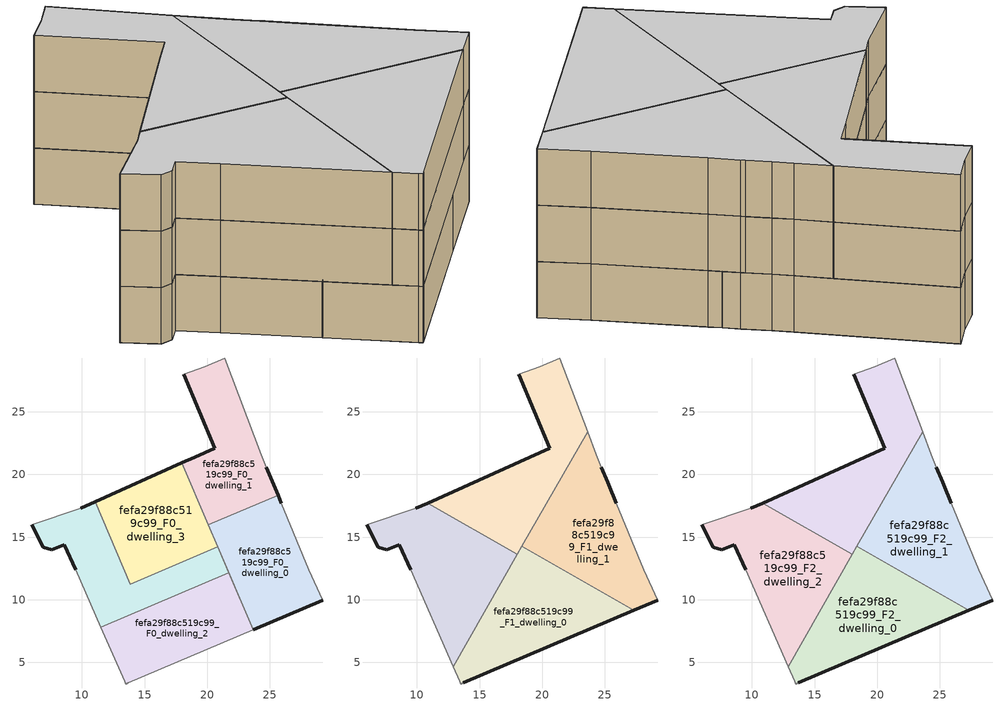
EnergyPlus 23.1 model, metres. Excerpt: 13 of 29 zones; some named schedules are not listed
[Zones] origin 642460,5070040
fefa29f88c519c99_F0_dwelling_0
 floor ground (EU_floor_Construction): 29.21,9.98 28.11,12.38 25.91,17.69 25.65,18.35 20.08,15.97 23.65,7.61 z0
 wall outside (EU_wall_Construction): 29.21,9.98 23.65,7.61 / 25.65,18.35 25.91,17.69 z0:3
 wall adiabatic (EU_wall_Construction): 25.91,17.69 28.11,12.38 29.21,9.98 / 23.65,7.61 20.83,14.24 z0:3
 wall to fefa29f88c519c99_F0_dwelling_1 (EU_wall_Construction): 20.08,15.97 25.65,18.35 z0:3
 wall to fefa29f88c519c99_F0_dwelling_3 (EU_wall_Construction): 20.83,14.24 20.08,15.97 z0:3
fefa29f88c519c99_F0_dwelling_1
 floor ground (EU_floor_Construction): 25.65,18.35 25.31,19.19 24.71,20.59 24.31,21.59 21.41,29.3 19.81,28.6 18.11,28 20.61,22.09 19.01,21.39 17.97,20.93 20.08,15.97 z0
 wall outside (EU_wall_Construction): 24.71,20.59 25.31,19.19 25.65,18.35 / 17.97,20.93 19.01,21.39 20.61,22.09 18.11,28 z0:3
 wall adiabatic (EU_wall_Construction): 18.11,28 19.81,28.6 21.41,29.3 24.31,21.59 24.71,20.59 z0:3
 wall to fefa29f88c519c99_F0_dwelling_3 (EU_wall_Construction): 20.08,15.97 17.97,20.93 z0:3
fefa29f88c519c99_F0_dwelling_2
 floor ground (EU_floor_Construction): 23.65,7.61 21.71,12.16 11.51,7.8 13.4,3.48 13.5,3.28 13.7,3.38 z0
 wall to fefa29f88c519c99_F0_dwelling_4 (EU_wall_Construction): 11.51,7.8 21.71,12.16 z0:3
 wall adiabatic (EU_wall_Construction): 21.71,12.16 23.65,7.61 13.7,3.38 13.5,3.28 13.4,3.48 11.51,7.8 z0:3
fefa29f88c519c99_F0_dwelling_3
 floor ground (EU_floor_Construction): 20.83,14.24 17.97,20.93 11.05,17.81 13.84,11.26 z0
 wall outside (EU_wall_Construction): 11.05,17.81 17.97,20.93 z0:3
 wall to fefa29f88c519c99_F0_dwelling_4 (EU_wall_Construction): 20.83,14.24 13.84,11.26 11.05,17.81 z0:3
 ceiling adiabatic (EU_roof_Construction): 19.77,16.71 20.83,14.24 19.47,13.66 18.38,14.28 z3
fefa29f88c519c99_F0_dwelling_4
 floor ground (EU_floor_Construction): 21.71,12.16 20.83,14.24 13.84,11.26 11.05,17.81 9.9,17.29 6,15.99 6.9,14.19 7.6,13.99 8.6,14.39 9.5,12.39 11.51,7.8 z0
 wall outside (EU_wall_Construction): 9.9,17.29 11.05,17.81 / 9.5,12.39 8.6,14.39 7.6,13.99 6.9,14.19 6,15.99 z0:3
 wall adiabatic (EU_wall_Construction): 6,15.99 9.9,17.29 / 20.83,14.24 21.71,12.16 / 11.51,7.8 9.5,12.39 z0:3
 ceiling adiabatic (EU_roof_Construction): 20.83,14.24 21.59,12.44 19.47,13.66 z3
fefa29f88c519c99_F1_dwelling_0
 floor to fefa29f88c519c99_F0_dwelling_2 (EU_floor_Construction): 23.65,7.61 21.71,12.16 15.69,9.59 12.88,4.67 13.4,3.48 13.5,3.28 13.7,3.38 z3
 floor to fefa29f88c519c99_F0_dwelling_0 (EU_floor_Construction): 27.3,9.17 21.59,12.44 23.65,7.61 z3
 floor to fefa29f88c519c99_F0_dwelling_4 (EU_floor_Construction): 21.71,12.16 21.59,12.44 19.47,13.66 17.56,12.84 15.69,9.59 z3
 floor to fefa29f88c519c99_F0_dwelling_3 (EU_floor_Construction): 19.47,13.66 18.38,14.28 17.56,12.84 z3
 wall outside (EU_wall_Construction): 27.3,9.17 13.7,3.38 z3:6
 wall adiabatic (EU_wall_Construction): 13.7,3.38 13.5,3.28 13.4,3.48 12.88,4.67 18,13.62 z3:6
 wall to fefa29f88c519c99_F1_dwelling_1 (EU_wall_Construction): 18.38,14.28 27.3,9.17 z3:6
 wall to fefa29f88c519c99_F1_dwelling_3 (EU_wall_Construction): 18,13.62 18.38,14.28 z3:6
fefa29f88c519c99_F1_dwelling_1
 floor to fefa29f88c519c99_F0_dwelling_0 (EU_floor_Construction): 29.21,9.98 28.11,12.38 25.91,17.69 25.65,18.35 20.08,15.97 21.59,12.44 27.3,9.17 z3
 floor to fefa29f88c519c99_F0_dwelling_1 (EU_floor_Construction): 25.65,18.35 25.31,19.19 25.23,19.38 24.71,20.59 24.31,21.59 23.62,23.43 19.77,16.71 20.08,15.97 z3
 floor adiabatic (EU_floor_Construction): 21.59,12.44 19.77,16.71 23.62,23.43 18.38,14.28 z3
 wall outside (EU_wall_Construction): 29.21,9.98 27.3,9.17 / 24.71,20.59 25.23,19.38 25.31,19.19 25.91,17.69 z3:6
 wall adiabatic (EU_wall_Construction): 23.62,23.43 24.31,21.59 24.71,20.59 / 25.91,17.69 28.11,12.38 29.21,9.98 z3:6
 wall to fefa29f88c519c99_F1_dwelling_3 (EU_wall_Construction): 18.38,14.28 23.62,23.43 z3:6
fefa29f88c519c99_F1_dwelling_2
 floor to fefa29f88c519c99_F0_dwelling_4 (EU_floor_Construction): 15.69,9.59 17.56,12.84 13.84,11.26 11.17,17.54 10.85,17.72 9.9,17.29 6,15.99 6.9,14.19 7.6,13.99 8.6,14.39 9.5,12.39 11.51,7.8 z3
 floor to fefa29f88c519c99_F0_dwelling_3 (EU_floor_Construction): 17.56,12.84 18,13.62 11.17,17.54 13.84,11.26 z3
 floor to fefa29f88c519c99_F0_dwelling_2 (EU_floor_Construction): 12.88,4.67 15.69,9.59 11.51,7.8 z3
 wall outside (EU_wall_Construction): 9.5,12.39 8.6,14.39 7.6,13.99 6.9,14.19 6,15.99 / 9.9,17.29 10.85,17.72 z3:6
 wall adiabatic (EU_wall_Construction): 6,15.99 9.9,17.29 / 18,13.62 12.88,4.67 9.5,12.39 z3:6
 wall to fefa29f88c519c99_F1_dwelling_3 (EU_wall_Construction): 10.85,17.72 18,13.62 z3:6
fefa29f88c519c99_F1_dwelling_3
 floor to fefa29f88c519c99_F0_dwelling_1 (EU_floor_Construction): 19.77,16.71 23.62,23.43 21.41,29.3 19.81,28.6 18.11,28 20.61,22.09 19.01,21.39 17.97,20.93 z3
 floor to fefa29f88c519c99_F0_dwelling_3 (EU_floor_Construction): 18,13.62 19.77,16.71 17.97,20.93 11.05,17.81 11.17,17.54 z3
 floor to fefa29f88c519c99_F0_dwelling_4 (EU_floor_Construction): 11.17,17.54 11.05,17.81 10.85,17.72 z3
 wall outside (EU_wall_Construction): 10.85,17.72 19.01,21.39 20.61,22.09 18.11,28 z3:6
 wall adiabatic (EU_wall_Construction): 18.11,28 19.81,28.6 21.41,29.3 23.62,23.43 z3:6
fefa29f88c519c99_F2_dwelling_0
 floor to fefa29f88c519c99_F1_dwelling_0 (EU_floor_Construction): 27.3,9.17 18.38,14.28 12.88,4.67 13.4,3.48 13.5,3.28 13.7,3.38 z6
 wall outside (EU_wall_Construction): 27.3,9.17 13.7,3.38 z6:9
 wall adiabatic (EU_wall_Construction): 13.7,3.38 13.5,3.28 13.4,3.48 12.88,4.67 18,13.62 z6:9
 wall to fefa29f88c519c99_F2_dwelling_1 (EU_wall_Construction): 18.38,14.28 27.3,9.17 z6:9
 wall to fefa29f88c519c99_F2_dwelling_3 (EU_wall_Construction): 18,13.62 18.38,14.28 z6:9
 ceiling to fefa29f88c519c99_F3_dwelling_0 (EU_floor_Construction): 27.3,9.17 13.7,3.38 13.5,3.28 13.4,3.48 12.88,4.67 18.38,14.28 z9
fefa29f88c519c99_F2_dwelling_1
 floor to fefa29f88c519c99_F1_dwelling_1 (EU_floor_Construction): 29.21,9.98 28.11,12.38 25.91,17.69 25.31,19.19 25.23,19.38 24.71,20.59 24.31,21.59 23.62,23.43 18.38,14.28 27.3,9.17 z6
 wall outside (EU_wall_Construction): 29.21,9.98 27.3,9.17 / 24.71,20.59 25.23,19.38 25.31,19.19 25.91,17.69 z6:9
 wall adiabatic (EU_wall_Construction): 23.62,23.43 24.31,21.59 24.71,20.59 / 25.91,17.69 28.11,12.38 29.21,9.98 z6:9
 wall to fefa29f88c519c99_F2_dwelling_3 (EU_wall_Construction): 18.38,14.28 23.62,23.43 z6:9
 ceiling to fefa29f88c519c99_F3_dwelling_1 (EU_floor_Construction): 24.31,21.59 24.71,20.59 25.23,19.38 25.31,19.19 25.91,17.69 28.11,12.38 29.21,9.98 27.3,9.17 18.38,14.28 23.62,23.43 z9
fefa29f88c519c99_F2_dwelling_2
 floor to fefa29f88c519c99_F1_dwelling_2 (EU_floor_Construction): 12.88,4.67 18,13.62 10.85,17.72 9.9,17.29 6,15.99 6.9,14.19 7.6,13.99 8.6,14.39 9.5,12.39 z6
 wall outside (EU_wall_Construction): 9.5,12.39 8.6,14.39 7.6,13.99 6.9,14.19 6,15.99 / 9.9,17.29 10.85,17.72 z6:9
 wall adiabatic (EU_wall_Construction): 6,15.99 9.9,17.29 / 18,13.62 12.88,4.67 9.5,12.39 z6:9
 wall to fefa29f88c519c99_F2_dwelling_3 (EU_wall_Construction): 10.85,17.72 18,13.62 z6:9
 ceiling to fefa29f88c519c99_F3_dwelling_2 (EU_floor_Construction): 18,13.62 12.88,4.67 9.5,12.39 8.6,14.39 7.6,13.99 6.9,14.19 6,15.99 9.9,17.29 10.85,17.72 z9
fefa29f88c519c99_F2_dwelling_3
 floor to fefa29f88c519c99_F1_dwelling_3 (EU_floor_Construction): 18,13.62 23.62,23.43 21.41,29.3 19.81,28.6 18.11,28 20.61,22.09 19.01,21.39 10.85,17.72 z6
 wall outside (EU_wall_Construction): 10.85,17.72 19.01,21.39 20.61,22.09 18.11,28 z6:9
 wall adiabatic (EU_wall_Construction): 18.11,28 19.81,28.6 21.41,29.3 23.62,23.43 z6:9
 ceiling to fefa29f88c519c99_F3_dwelling_3 (EU_floor_Construction): 21.41,29.3 23.62,23.43 18,13.62 10.85,17.72 19.01,21.39 20.61,22.09 18.11,28 19.81,28.6 z9
[Building]
EU S2 Campaign: North Axis=0; Terrain=City; Solar Distribution=FullExterior
[Site:Location]
Lyon-Bron: Latitude=45.75; Longitude=5; Time Zone=1; Elevation=198
[SizingPeriod:WeatherFileDays]
AnnualSizingPeriod: Begin Month=1; Begin Day of Month=1; End Month=12; End Day of Month=31; Day of Week for Start Day=Monday; Use Weather File Daylight Saving Period=No; Use Weather File Rain and Snow Indicators=No
[MATERIAL]
EU_InternalMass_Material: Roughness=MediumRough; Thickness=0.1; Conductivity=1; Density=1800; Specific Heat=900; Thermal Absorptance=0.9; Solar Absorptance=0.7; Visible Absorptance=0.7
[MATERIAL:NOMASS] Roughness=MediumRough; Thermal Absorptance=0.9; Solar Absorptance=0.7; Visible Absorptance=0.7
Name | Thermal Resistance
EU_wall_NoMass | 0.776494
EU_roof_NoMass | 0.486893
EU_floor_NoMass | 0.421597
[CONSTRUCTION]
EU_wall_Construction: EU_wall_NoMass
EU_roof_Construction: EU_roof_NoMass
EU_floor_Construction: EU_floor_NoMass
EU_InternalMass_Construction: EU_InternalMass_Material
[ZONE] Type=1; Multiplier=1; Ceiling Height=autocalculate; Floor Area=autocalculate; Part of Total Floor Area=Yes
Name | Volume
fefa29f88c519c99_F0_dwelling_0 | 163.858
fefa29f88c519c99_F1_dwelling_0; fefa29f88c519c99_F2_dwelling_0 | 204.839
fefa29f88c519c99_F0_dwelling_1 | 163.865
fefa29f88c519c99_F1_dwelling_1; fefa29f88c519c99_F2_dwelling_1 | 204.841
fefa29f88c519c99_F0_dwelling_2 | 163.886
fefa29f88c519c99_F1_dwelling_2; fefa29f88c519c99_F2_dwelling_2 | 204.846
fefa29f88c519c99_F0_dwelling_3 | 163.873
fefa29f88c519c99_F1_dwelling_3; fefa29f88c519c99_F2_dwelling_3 | 204.849
fefa29f88c519c99_F0_dwelling_4 | 163.875
[INTERNALMASS] Construction=EU_InternalMass_Construction
Name | Zone or ZoneList | Surface Area
fefa29f88c519c99_F0_dwelling_0_EU_InternalMass | fefa29f88c519c99_F0_dwelling_0 | 54.6205
fefa29f88c519c99_F0_dwelling_1_EU_InternalMass | fefa29f88c519c99_F0_dwelling_1 | 54.6213
fefa29f88c519c99_F0_dwelling_2_EU_InternalMass | fefa29f88c519c99_F0_dwelling_2 | 54.6285
fefa29f88c519c99_F0_dwelling_3_EU_InternalMass | fefa29f88c519c99_F0_dwelling_3 | 54.622
fefa29f88c519c99_F0_dwelling_4_EU_InternalMass | fefa29f88c519c99_F0_dwelling_4 | 54.6249
fefa29f88c519c99_F1_dwelling_0_EU_InternalMass | fefa29f88c519c99_F1_dwelling_0 | 68.2819
fefa29f88c519c99_F1_dwelling_1_EU_InternalMass | fefa29f88c519c99_F1_dwelling_1 | 68.2804
fefa29f88c519c99_F1_dwelling_2_EU_InternalMass | fefa29f88c519c99_F1_dwelling_2 | 68.2816
fefa29f88c519c99_F1_dwelling_3_EU_InternalMass | fefa29f88c519c99_F1_dwelling_3 | 68.2831
fefa29f88c519c99_F2_dwelling_0_EU_InternalMass | fefa29f88c519c99_F2_dwelling_0 | 68.2819
fefa29f88c519c99_F2_dwelling_1_EU_InternalMass | fefa29f88c519c99_F2_dwelling_1 | 68.2804
fefa29f88c519c99_F2_dwelling_2_EU_InternalMass | fefa29f88c519c99_F2_dwelling_2 | 68.2816
fefa29f88c519c99_F2_dwelling_3_EU_InternalMass | fefa29f88c519c99_F2_dwelling_3 | 68.2831
[OTHEREQUIPMENT] Fuel Type=Electricity; Design Level Calculation Method=Watts/Area; Power per Zone Floor Area=1; Fraction Latent=0; Fraction Radiant=0; Fraction Lost=0; Carbon Dioxide Generation Rate=0; EndUse Subcategory=EU_Step8_InternalGains
Name | Zone or ZoneList or Space or SpaceList | Schedule
EU_Step8_InternalGain_fefa29f88c519c99_F0_dwelling_0_f000 | fefa29f88c519c99_F0_dwelling_0 | EU_Step8_GainSchedule_fefa29f88c519c99_F0_dwelling_0_f000
EU_Step8_InternalGain_fefa29f88c519c99_F0_dwelling_1_f000 | fefa29f88c519c99_F0_dwelling_1 | EU_Step8_GainSchedule_fefa29f88c519c99_F0_dwelling_1_f000
EU_Step8_InternalGain_fefa29f88c519c99_F0_dwelling_2_f000 | fefa29f88c519c99_F0_dwelling_2 | EU_Step8_GainSchedule_fefa29f88c519c99_F0_dwelling_2_f000
EU_Step8_InternalGain_fefa29f88c519c99_F0_dwelling_3_f000 | fefa29f88c519c99_F0_dwelling_3 | EU_Step8_GainSchedule_fefa29f88c519c99_F0_dwelling_3_f000
EU_Step8_InternalGain_fefa29f88c519c99_F0_dwelling_4_f000 | fefa29f88c519c99_F0_dwelling_4 | EU_Step8_GainSchedule_fefa29f88c519c99_F0_dwelling_4_f000
EU_Step8_InternalGain_fefa29f88c519c99_F1_dwelling_0_f000 | fefa29f88c519c99_F1_dwelling_0 | EU_Step8_GainSchedule_fefa29f88c519c99_F1_dwelling_0_f000
EU_Step8_InternalGain_fefa29f88c519c99_F1_dwelling_1_f000 | fefa29f88c519c99_F1_dwelling_1 | EU_Step8_GainSchedule_fefa29f88c519c99_F1_dwelling_1_f000
EU_Step8_InternalGain_fefa29f88c519c99_F1_dwelling_2_f000 | fefa29f88c519c99_F1_dwelling_2 | EU_Step8_GainSchedule_fefa29f88c519c99_F1_dwelling_2_f000
EU_Step8_InternalGain_fefa29f88c519c99_F1_dwelling_3_f000 | fefa29f88c519c99_F1_dwelling_3 | EU_Step8_GainSchedule_fefa29f88c519c99_F1_dwelling_3_f000
EU_Step8_InternalGain_fefa29f88c519c99_F2_dwelling_0_f000 | fefa29f88c519c99_F2_dwelling_0 | EU_Step8_GainSchedule_fefa29f88c519c99_F2_dwelling_0_f000
EU_Step8_InternalGain_fefa29f88c519c99_F2_dwelling_1_f000 | fefa29f88c519c99_F2_dwelling_1 | EU_Step8_GainSchedule_fefa29f88c519c99_F2_dwelling_1_f000
EU_Step8_InternalGain_fefa29f88c519c99_F2_dwelling_2_f000 | fefa29f88c519c99_F2_dwelling_2 | EU_Step8_GainSchedule_fefa29f88c519c99_F2_dwelling_2_f000
EU_Step8_InternalGain_fefa29f88c519c99_F2_dwelling_3_f000 | fefa29f88c519c99_F2_dwelling_3 | EU_Step8_GainSchedule_fefa29f88c519c99_F2_dwelling_3_f000
[ZONEVENTILATION:DESIGNFLOWRATE] Schedule=EU_AlwaysOn; Design Flow Rate Calculation Method=AirChanges/Hour; Air Changes per Hour=0.693814; Ventilation Type=Natural; Fan Pressure Rise=0; Fan Total Efficiency=1; Constant Term Coefficient=1; Temperature Term Coefficient=0; Velocity Term Coefficient=0; Velocity Squared Term Coefficient=0; Minimum Indoor Temperature=-100; Maximum Indoor Temperature=100; Delta Temperature=-100; Minimum Outdoor Temperature=-100; Maximum Outdoor Temperature=100; Maximum Wind Speed=40
Name | Zone or ZoneList or Space or SpaceList
EU_ConstantAir_fefa29f88c519c99_F0_dwelling_0 | fefa29f88c519c99_F0_dwelling_0
EU_ConstantAir_fefa29f88c519c99_F0_dwelling_1 | fefa29f88c519c99_F0_dwelling_1
EU_ConstantAir_fefa29f88c519c99_F0_dwelling_2 | fefa29f88c519c99_F0_dwelling_2
EU_ConstantAir_fefa29f88c519c99_F0_dwelling_3 | fefa29f88c519c99_F0_dwelling_3
EU_ConstantAir_fefa29f88c519c99_F0_dwelling_4 | fefa29f88c519c99_F0_dwelling_4
EU_ConstantAir_fefa29f88c519c99_F1_dwelling_0 | fefa29f88c519c99_F1_dwelling_0
EU_ConstantAir_fefa29f88c519c99_F1_dwelling_1 | fefa29f88c519c99_F1_dwelling_1
EU_ConstantAir_fefa29f88c519c99_F1_dwelling_2 | fefa29f88c519c99_F1_dwelling_2
EU_ConstantAir_fefa29f88c519c99_F1_dwelling_3 | fefa29f88c519c99_F1_dwelling_3
EU_ConstantAir_fefa29f88c519c99_F2_dwelling_0 | fefa29f88c519c99_F2_dwelling_0
EU_ConstantAir_fefa29f88c519c99_F2_dwelling_1 | fefa29f88c519c99_F2_dwelling_1
EU_ConstantAir_fefa29f88c519c99_F2_dwelling_2 | fefa29f88c519c99_F2_dwelling_2
EU_ConstantAir_fefa29f88c519c99_F2_dwelling_3 | fefa29f88c519c99_F2_dwelling_3
[HVACTEMPLATE:THERMOSTAT] Constant Heating Setpoint=20; Constant Cooling Setpoint=50
EU_HeatOnly_fefa29f88c519c99_F0_dwelling_0; EU_HeatOnly_fefa29f88c519c99_F0_dwelling_1; EU_HeatOnly_fefa29f88c519c99_F0_dwelling_2; EU_HeatOnly_fefa29f88c519c99_F0_dwelling_3; EU_HeatOnly_fefa29f88c519c99_F0_dwelling_4; EU_HeatOnly_fefa29f88c519c99_F1_dwelling_0; EU_HeatOnly_fefa29f88c519c99_F1_dwelling_1; EU_HeatOnly_fefa29f88c519c99_F1_dwelling_2; EU_HeatOnly_fefa29f88c519c99_F1_dwelling_3; EU_HeatOnly_fefa29f88c519c99_F2_dwelling_0; EU_HeatOnly_fefa29f88c519c99_F2_dwelling_1; EU_HeatOnly_fefa29f88c519c99_F2_dwelling_2; EU_HeatOnly_fefa29f88c519c99_F2_dwelling_3; EU_HeatOnly_fefa29f88c519c99_F3_dwelling_0; EU_HeatOnly_fefa29f88c519c99_F3_dwelling_1; EU_HeatOnly_fefa29f88c519c99_F3_dwelling_2; EU_HeatOnly_fefa29f88c519c99_F3_dwelling_3; EU_HeatOnly_fefa29f88c519c99_F4_dwelling_0; EU_HeatOnly_fefa29f88c519c99_F4_dwelling_1; EU_HeatOnly_fefa29f88c519c99_F4_dwelling_2; EU_HeatOnly_fefa29f88c519c99_F4_dwelling_3; EU_HeatOnly_fefa29f88c519c99_F5_dwelling_0; EU_HeatOnly_fefa29f88c519c99_F5_dwelling_1; EU_HeatOnly_fefa29f88c519c99_F5_dwelling_2; EU_HeatOnly_fefa29f88c519c99_F5_dwelling_3; EU_HeatOnly_fefa29f88c519c99_F6_dwelling_0; EU_HeatOnly_fefa29f88c519c99_F6_dwelling_1; EU_HeatOnly_fefa29f88c519c99_F6_dwelling_2; EU_HeatOnly_fefa29f88c519c99_F6_dwelling_3
[HVACTEMPLATE:ZONE:IDEALLOADSAIRSYSTEM] System Availability Schedule=EU_AlwaysOn; Maximum Heating Supply Air Temperature=50; Minimum Cooling Supply Air Temperature=13; Maximum Heating Supply Air Humidity Ratio=0.0156; Minimum Cooling Supply Air Humidity Ratio=0.0077; Heating Limit=NoLimit; Cooling Limit=NoLimit; Heating Availability Schedule=EU_AlwaysOn; Cooling Availability Schedule=EU_CoolingOff; Dehumidification Control Type=ConstantSensibleHeatRatio; Cooling Sensible Heat Ratio=0.7; Dehumidification Setpoint=60; Humidification Control Type=None; Humidification Setpoint=30; Outdoor Air Method=None; Outdoor Air Flow Rate per Person=0.00944; Outdoor Air Flow Rate per Zone Floor Area=0; Outdoor Air Flow Rate per Zone=0; Demand Controlled Ventilation Type=None; Outdoor Air Economizer Type=NoEconomizer; Heat Recovery Type=None; Sensible Heat Recovery Effectiveness=0.7; Latent Heat Recovery Effectiveness=0.65
Name | Template Thermostat
fefa29f88c519c99_F0_dwelling_0 | EU_HeatOnly_fefa29f88c519c99_F0_dwelling_0
fefa29f88c519c99_F0_dwelling_1 | EU_HeatOnly_fefa29f88c519c99_F0_dwelling_1
fefa29f88c519c99_F0_dwelling_2 | EU_HeatOnly_fefa29f88c519c99_F0_dwelling_2
fefa29f88c519c99_F0_dwelling_3 | EU_HeatOnly_fefa29f88c519c99_F0_dwelling_3
fefa29f88c519c99_F0_dwelling_4 | EU_HeatOnly_fefa29f88c519c99_F0_dwelling_4
fefa29f88c519c99_F1_dwelling_0 | EU_HeatOnly_fefa29f88c519c99_F1_dwelling_0
fefa29f88c519c99_F1_dwelling_1 | EU_HeatOnly_fefa29f88c519c99_F1_dwelling_1
fefa29f88c519c99_F1_dwelling_2 | EU_HeatOnly_fefa29f88c519c99_F1_dwelling_2
fefa29f88c519c99_F1_dwelling_3 | EU_HeatOnly_fefa29f88c519c99_F1_dwelling_3
fefa29f88c519c99_F2_dwelling_0 | EU_HeatOnly_fefa29f88c519c99_F2_dwelling_0
fefa29f88c519c99_F2_dwelling_1 | EU_HeatOnly_fefa29f88c519c99_F2_dwelling_1
fefa29f88c519c99_F2_dwelling_2 | EU_HeatOnly_fefa29f88c519c99_F2_dwelling_2
fefa29f88c519c99_F2_dwelling_3 | EU_HeatOnly_fefa29f88c519c99_F2_dwelling_3
[SIZING:ZONE] Zone Cooling Design Supply Air Temperature Input Method=SupplyAirTemperature; Zone Cooling Design Supply Air Temperature=13; Zone Heating Design Supply Air Temperature Input Method=SupplyAirTemperature; Zone Heating Design Supply Air Temperature=50; Zone Cooling Design Supply Air Humidity Ratio=0.008; Zone Heating Design Supply Air Humidity Ratio=0.008; Cooling Design Air Flow Method=DesignDay; Cooling Design Air Flow Rate=0; Cooling Minimum Air Flow per Zone Floor Area=0.000762; Cooling Minimum Air Flow=0; Cooling Minimum Air Flow Fraction=0.2; Heating Design Air Flow Method=DesignDay; Heating Design Air Flow Rate=0; Heating Maximum Air Flow per Zone Floor Area=0.002032; Heating Maximum Air Flow=0.141576; Heating Maximum Air Flow Fraction=0.3; Account for Dedicated Outdoor Air System=No; Dedicated Outdoor Air System Control Strategy=NeutralSupplyAir; Dedicated Outdoor Air Low Setpoint Temperature for Design=autosize; Dedicated Outdoor Air High Setpoint Temperature for Design=autosize; Zone Load Sizing Method=Sensible Load Only No Latent Load; Zone Latent Cooling Design Supply Air Humidity Ratio Input Method=HumidityRatioDifference; Zone Cooling Design Supply Air Humidity Ratio Difference=0.005; Zone Latent Heating Design Supply Air Humidity Ratio Input Method=HumidityRatioDifference; Zone Humidification Design Supply Air Humidity Ratio Difference=0.005
fefa29f88c519c99_F0_dwelling_0; fefa29f88c519c99_F0_dwelling_1; fefa29f88c519c99_F0_dwelling_2; fefa29f88c519c99_F0_dwelling_3; fefa29f88c519c99_F0_dwelling_4; fefa29f88c519c99_F1_dwelling_0; fefa29f88c519c99_F1_dwelling_1; fefa29f88c519c99_F1_dwelling_2; fefa29f88c519c99_F1_dwelling_3; fefa29f88c519c99_F2_dwelling_0; fefa29f88c519c99_F2_dwelling_1; fefa29f88c519c99_F2_dwelling_2; fefa29f88c519c99_F2_dwelling_3
